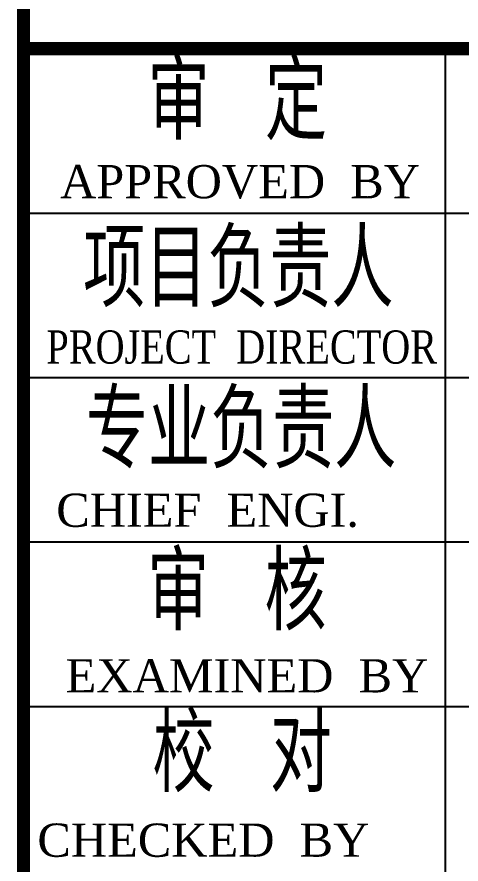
# Model space of a CAD drawing. Extents: x 14207793 to 14719554, y -1675802 to -1228715.
# Drawn here: x 14574213 to 14576216, y -1575631 to -1571807 of the extents above; entities that cross this region are included whole.
import ezdxf

# ---------------------------------------------------------------- set-up
doc = ezdxf.new("R2010")
doc.units = 0
doc.header["$LTSCALE"] = 500
doc.header["$MEASUREMENT"] = 0
doc.layers.get('0').update_dxf_attribs({"linetype": 'CONTINUOUS'})
doc.layers.add('PUB_TITLE', color=4, linetype='CONTINUOUS')
doc.styles.add('GHF', font='TIMES.TTF')
doc.styles.add('HZ', font='txt', dxfattribs={"width": 0.8, "bigfont": 'hztxt'})

msp = doc.modelspace()

# ---------------------------------------------------------------- linework, layer by layer
at = {"color": 4, "const_width": 59.39}
msp.add_lwpolyline([(14579242.5, -1587997.5), (14574242.5, -1587997.5), (14574242.5, -1555738.58), (14579242.5, -1555738.58)], close=True, dxfattribs=at)
at = {"layer": 'PUB_TITLE'}
for p, q in [((14576145.33, -1571933.35, -1000), (14576145.33, -1577873.88, -1000)), ((14574242.5, -1572692.6), (14579242.5, -1572692.6, -1000)), ((14574242.5, -1573434.95), (14579242.5, -1573434.95, -1000)), ((14574242.5, -1574177.3), (14579242.5, -1574177.3, -1000)), ((14574242.5, -1574919.65), (14579242.5, -1574919.65, -1000))]:
    msp.add_line(p, q, dxfattribs=at)
at = {"layer": 'PUB_TITLE', "const_width": 59.39}
msp.add_lwpolyline([(14574242.5, -1571950.25), (14579242.5, -1571950.25), (14579242.5, -1577889.05), (14574242.5, -1577889.05)], close=True, dxfattribs=at)

# ---------------------------------------------------------------- texts
at = {"color": 2, "width": 0.8}
for s, height, style, p in [('审 定', 350, 'HZ', (14574802.21, -1572362.57, -2000)), ('项目负责人', 350, 'HZ', (14574511.48, -1573117.95, -2000)), ('PROJECT  DIRECTOR', 150, 'GHF', (14574345.73, -1573371.92)), ('专业负责人', 350, 'HZ', (14574524.29, -1573844.92, -2000)), ('审 核', 350, 'HZ', (14574800.3, -1574576.27, 295.35)), ('校 对', 350, 'HZ', (14574824.44, -1575306.71, -2000))]:
    msp.add_text(s, height=height, dxfattribs=dict(at, style=style)).set_placement(p)
at = {"color": 2, "style": 'GHF'}
for s, p in [('APPROVED  BY', (14574407.2, -1572625.5)), ('CHIEF  ENGI.', (14574390.1, -1574108.79, -1000)), ('EXAMINED  BY', (14574432.71, -1574856.35)), ('CHECKED  BY', (14574304.94, -1575598.25, -1000))]:
    msp.add_text(s, height=150, dxfattribs=at).set_placement(p)

doc.saveas('drawing.dxf')
